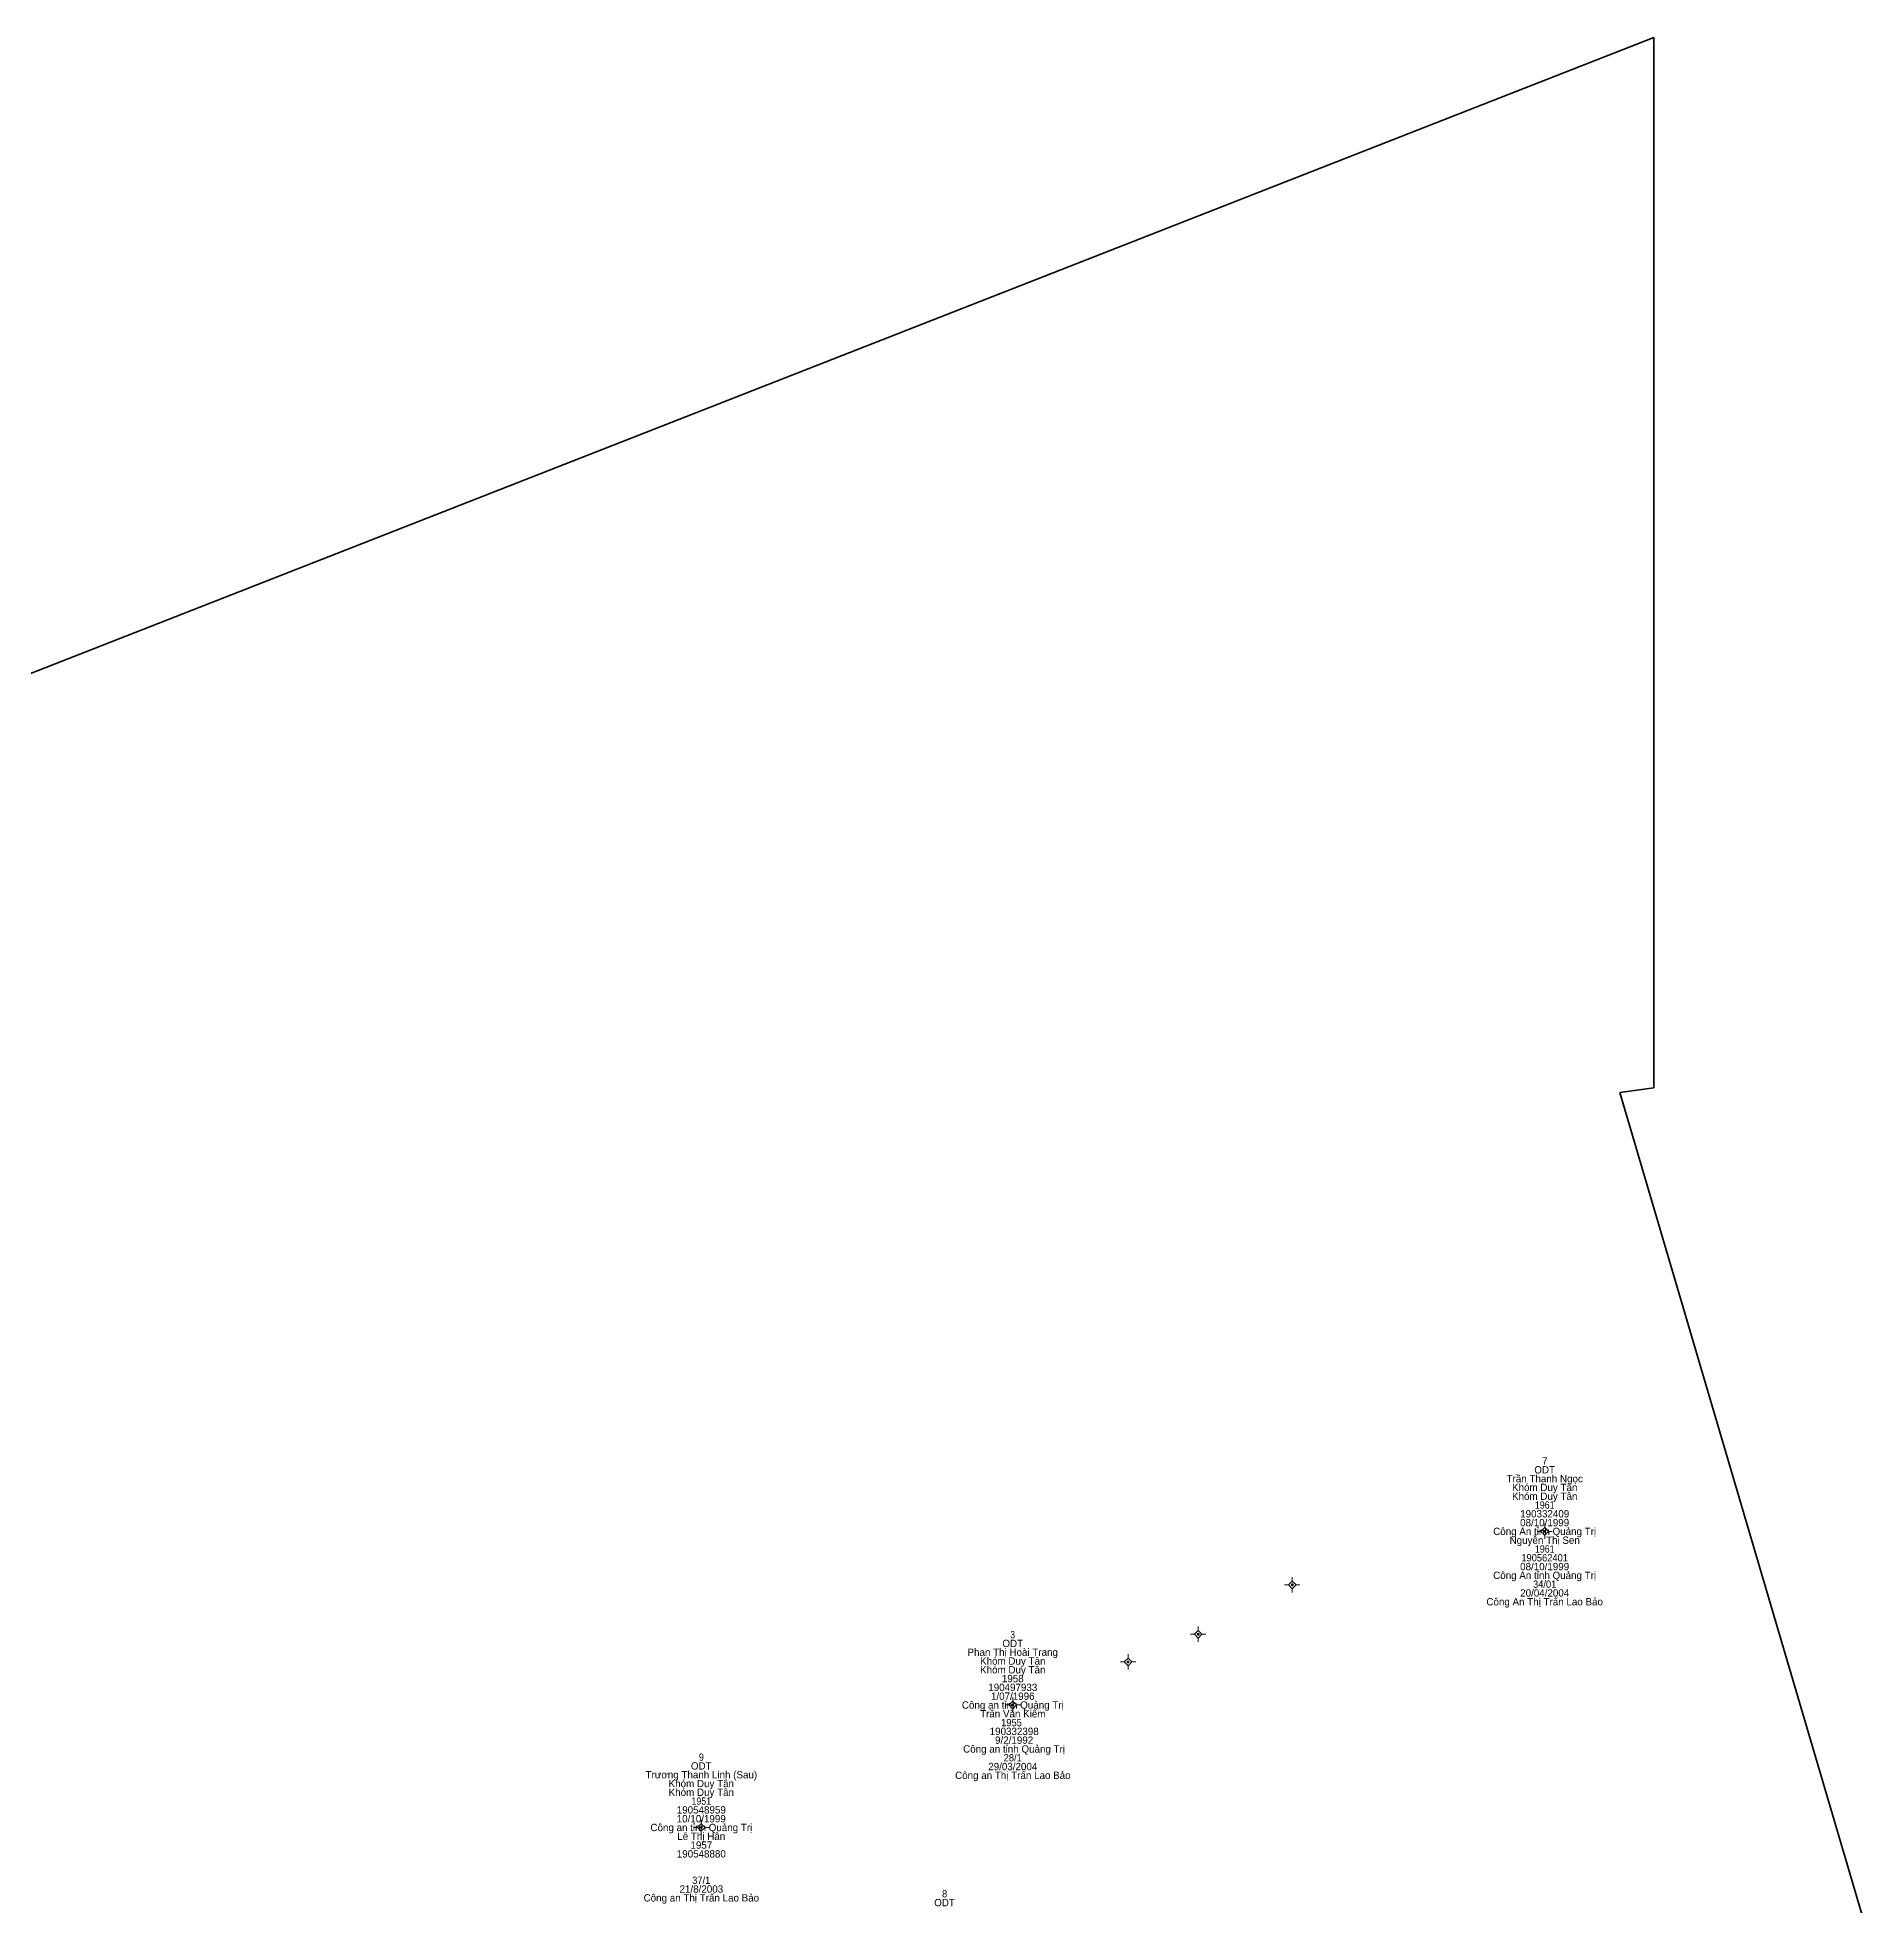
# Model space of a CAD drawing. Header units: metres. Extents: x 535444 to 536017, y 1837452 to 1837757.
# Drawn here: x 535867.7 to 536017.3, y 1837603.7 to 1837756.8 of the extents above; entities that cross this region are included whole.
import ezdxf
from ezdxf.enums import TextEntityAlignment as Align

# ---------------------------------------------------------------- set-up
doc = ezdxf.new("R2010")
doc.units = ezdxf.units.M
doc.header["$LTSCALE"] = 0.24
doc.linetypes.add('MEDIUM_DASHED', pattern=[4.5, 3, -1.5])
doc.layers.add('11', color=7, linetype='MEDIUM_DASHED', lineweight=13)
doc.layers.add('54', color=7, linetype='Continuous', lineweight=35)
doc.layers.add('15', color=7, linetype='Continuous')

msp = doc.modelspace()

# ---------------------------------------------------------------- hatches: boundary and pattern name
at = {"layer": '11'}
for points in [[(535991.1549, 1837634.46, 1), (535991.0049, 1837634.46, 1)], [(535970.4849, 1837630.08, 1), (535970.3349, 1837630.08, 1)], [(535962.7849, 1837626.04, 1), (535962.6349, 1837626.04, 1)], [(535957.0449, 1837623.77, 1), (535956.8949, 1837623.77, 1)], [(535947.6049, 1837620.25, 1), (535947.4549, 1837620.25, 1)], [(535922.1049, 1837610.22, 1), (535921.9549, 1837610.22, 1)]]:
    msp.add_hatch(color=256, dxfattribs=at).paths.add_polyline_path(points)

# ---------------------------------------------------------------- linework, layer by layer
for p, q in [((535991.08, 1837635.08), (535991.08, 1837634.77)), ((535990.77, 1837634.46), (535990.45, 1837634.46)), ((535991.08, 1837634.15), (535991.08, 1837633.84)), ((535991.7, 1837634.46), (535991.39, 1837634.46)), ((535970.41, 1837630.7), (535970.41, 1837630.39)), ((535970.1, 1837630.08), (535969.78, 1837630.08)), ((535970.41, 1837629.77), (535970.41, 1837629.46)), ((535971.04, 1837630.08), (535970.72, 1837630.08)), ((535962.4, 1837626.04), (535962.08, 1837626.04)), ((535962.71, 1837626.66), (535962.71, 1837626.35)), ((535963.34, 1837626.04), (535963.02, 1837626.04)), ((535956.97, 1837624.4), (535956.97, 1837624.08)), ((535962.71, 1837625.73), (535962.71, 1837625.42)), ((535956.66, 1837623.77), (535956.34, 1837623.77)), ((535956.97, 1837623.46), (535956.97, 1837623.14)), ((535957.6, 1837623.77), (535957.28, 1837623.77)), ((535947.22, 1837620.25), (535946.9, 1837620.25)), ((535947.53, 1837620.88), (535947.53, 1837620.56)), ((535947.53, 1837619.94), (535947.53, 1837619.62)), ((535948.16, 1837620.25), (535947.84, 1837620.25)), ((535922.03, 1837610.84), (535922.03, 1837610.53)), ((535921.72, 1837610.22), (535921.4, 1837610.22)), ((535922.03, 1837609.91), (535922.03, 1837609.6)), ((535922.66, 1837610.22), (535922.34, 1837610.22))]:
    msp.add_line(p, q, dxfattribs=at)
for points in [[(535991.08, 1837634.77), (535990.77, 1837634.46), (535991.08, 1837634.15), (535991.39, 1837634.46)], [(535970.41, 1837630.39), (535970.1, 1837630.08), (535970.41, 1837629.77), (535970.72, 1837630.08)], [(535962.71, 1837626.35), (535962.4, 1837626.04), (535962.71, 1837625.73), (535963.02, 1837626.04)], [(535956.97, 1837624.08), (535956.66, 1837623.77), (535956.97, 1837623.46), (535957.28, 1837623.77)], [(535947.53, 1837620.56), (535947.22, 1837620.25), (535947.53, 1837619.94), (535947.84, 1837620.25)], [(535922.03, 1837610.53), (535921.72, 1837610.22), (535922.03, 1837609.91), (535922.34, 1837610.22)]]:
    msp.add_lwpolyline(points, close=True, dxfattribs=at)
for centre in [(535991.0799, 1837634.46), (535970.4099, 1837630.08), (535962.7099, 1837626.04), (535956.9699, 1837623.77), (535947.5299, 1837620.25), (535922.0299, 1837610.22)]:
    msp.add_circle(centre, 0.075, dxfattribs=at)
at = {"layer": '54'}
for p, q in [((536000, 1837670.78), (536000, 1837756.77)), ((535997.22, 1837670.38), (536000, 1837670.78)), ((536017.27, 1837602.38), (535997.22, 1837670.38))]:
    msp.add_line(p, q, dxfattribs=at)
msp.add_lwpolyline([(535500, 1837547.36), (535562.97, 1837586.07), (535687.13, 1837636.58), (535818.39, 1837685.61), (536000, 1837756.77)], dxfattribs=at)

# ---------------------------------------------------------------- texts
at = {"layer": '15'}
for s, p in [('ODT', (535991.075, 1837639.2)), ('7', (535991.085, 1837639.92)), ('Trần Thanh Ngọc', (535991.08, 1837638.48)), ('Khóm Duy Tân', (535991.08, 1837637.76)), ('Khóm Duy Tân', (535991.08, 1837637.04)), ('08/10/1999', (535991.075, 1837634.88)), ('190332409', (535991.08, 1837635.6)), ('Công An tỉnh Quảng Trị', (535991.075, 1837634.16)), ('Nguyễn Thị Sen', (535991.08, 1837633.44)), ('08/10/1999', (535991.075, 1837631.28)), ('Công An tỉnh Quảng Trị', (535991.075, 1837630.56)), ('Công An Thị Trấn Lao Bảo', (535991.075, 1837628.4)), ('20/04/2004', (535991.08, 1837629.12)), ('Phan Thị Hoài Trang', (535947.525, 1837624.27)), ('ODT', (535947.525, 1837624.99)), ('Khóm Duy Tân', (535947.53, 1837623.55)), ('Khóm Duy Tân', (535947.53, 1837622.83)), ('190497933', (535947.53, 1837621.39)), ('1/07/1996', (535947.53, 1837620.67)), ('1958', (535947.53, 1837622.11)), ('Công an tỉnh Quảng Trị', (535947.535, 1837619.95)), ('Trần Văn Kiếm', (535947.53, 1837619.23)), (' 190332398', (535947.535, 1837617.79)), (' Công an tỉnh Quảng Trị', (535947.525, 1837616.35)), (' 9/2/1992', (535947.53, 1837617.07)), ('ODT', (535922.025, 1837614.96)), ('29/03/2004', (535947.53, 1837614.91)), ('Trương Thanh Linh (Sau)', (535922.035, 1837614.24)), ('Khóm Duy Tân', (535922.03, 1837613.52)), ('Công an Thị Trấn Lao Bảo', (535947.535, 1837614.19)), ('Khóm Duy Tân', (535922.03, 1837612.8)), ('Công an tỉnh Quảng Trị', (535922.035, 1837609.92)), ('10/10/1999', (535922.025, 1837610.64)), ('190548959', (535922.03, 1837611.36)), ('Lê Thị Hân', (535922.025, 1837609.2)), ('1957', (535922.035, 1837608.48)), ('190548880', (535922.03, 1837607.76)), ('Công an Thị Trấn Lao Bảo', (535922.035, 1837604.16)), ('21/8/2003', (535922.035, 1837604.88)), ('ODT', (535941.945, 1837603.77))]:
    msp.add_text(s, height=0.6, dxfattribs=at).set_placement(p, align=Align.CENTER)
for s, width, p in [('1961', 0.9, (535991.08, 1837636.32)), ('190562401', 0.95, (535991.075, 1837632)), ('1961', 0.9, (535991.08, 1837632.72)), ('34/01', 0.95, (535991.075, 1837629.84)), ('3', 0.85, (535947.525, 1837625.71)), ('1955 ', 0.95, (535947.53, 1837618.51)), ('9', 0.9, (535922.035, 1837615.68)), ('28/1', 0.95, (535947.525, 1837615.63)), ('1951', 0.9, (535922.03, 1837612.08)), ('37/1', 0.95, (535922.025, 1837605.6)), ('8', 0.95, (535941.95, 1837604.49))]:
    msp.add_text(s, height=0.6, dxfattribs=dict(at, width=width)).set_placement(p, align=Align.CENTER)

doc.saveas('drawing.dxf')
